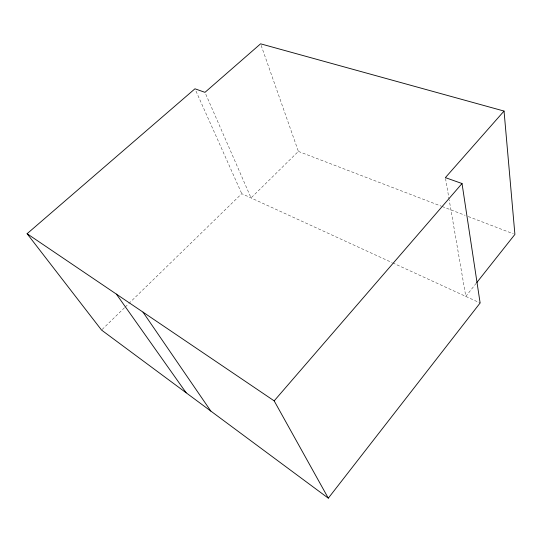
<?xml version="1.0" encoding="UTF-8"?>
<svg xmlns="http://www.w3.org/2000/svg" width="542" height="542" viewBox="0 0 542 542"><rect width="100%" height="100%" fill="white"/><g stroke="black" fill="none" stroke-linecap="round" stroke-linejoin="round"><path stroke-width="0.41" stroke-dasharray="2.71 2.03" d="M476.249 283.222L465.808 296.42L449.23 200.052M261.156 45.42L298.385 151.408L251.048 197.932L205.31 93.116M102.147 329.482L124.606 307.632M125.216 307.043L128.251 304.089M128.854 303.5L241.759 193.67L391.913 262.531M298.385 151.408L441.412 206.238M442.204 206.536L465.117 215.323M468.281 216.536L513.321 233.798M392.679 262.884L480.124 302.985M195.987 91.103L241.759 193.67M445.517 178.453L449.088 199.226"/><path stroke-width="0.81" d="M328.31 498.179L480.124 302.985L462.028 183.528L445.375 177.627L504.04 111.063L260.594 43.821L204.971 92.343L194.957 88.793L27.1 233.717L101.544 330.071L328.31 498.179L274.177 400.863L27.1 233.717M476.777 282.565L514.9 234.408L504.04 111.063M274.177 400.863L462.028 183.528M116.361 294.103L186.17 392.801M143.007 312.131L210.824 411.08"/></g></svg>
